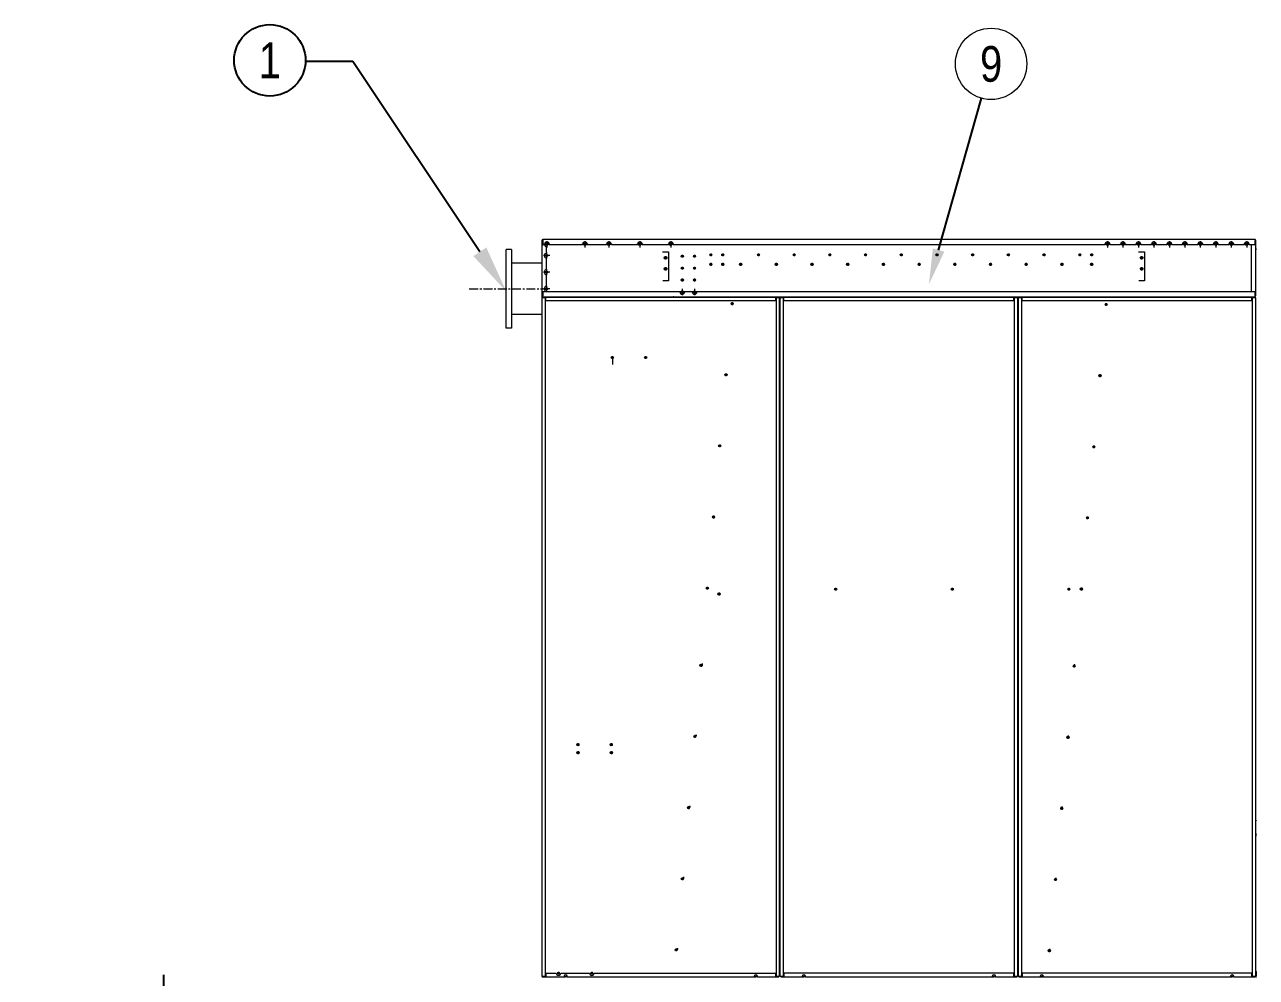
# Model space of a CAD drawing. Header units: millimetres. Extents: x 17202 to 48168, y 11732 to 33629.
# Drawn here: x 24987 to 30163, y 19816 to 23819 of the extents above; entities that cross this region are included whole.
import ezdxf
from ezdxf import colors
from ezdxf.entities.mleader import LeaderData, LeaderLine
from ezdxf.enums import TextEntityAlignment as Align
from ezdxf.math import Vec2, Vec3

# ---------------------------------------------------------------- set-up
doc = ezdxf.new("R2010")
doc.units = ezdxf.units.MM
doc.linetypes.add('CENTER', pattern=[2, 1.25, -0.25, 0.25, -0.25])
doc.linetypes.add('DASHDOT', pattern=[18.5, 12, -3, 0.5, -3])
for name, color, linetype in [('center', 1, 'CENTER'), ('냉각탑_dim', 1, 'Continuous'), ('냉각탑_text', 3, 'Continuous')]:
    doc.layers.add(name, color=color, linetype=linetype)
doc.styles.get("Standard").update_dxf_attribs({"font": 'arial.ttf'})
doc.dimstyles.new('1.40', dxfattribs={"dimscale": 20, "dimtxt": 1.5, "dimasz": 1, "dimexe": 0.5, "dimexo": 0.5, "dimgap": 0.5, "dimtad": 1, "dimdec": 0, "dimzin": 0, "dimdsep": 46, "dimtxsty": 'Standard', "dimcen": 0, "dimclrd": 2, "dimclre": 2, "dimclrt": 3, "dimadec": 0, "dimazin": 0, "dimtfac": 1, "dimtdec": 0, "dimtmove": 0, "dimatfit": 0, "dimfxl": 1, "dimtolj": 1, "dimtzin": 0, "dimlwd": -1, "dimlwe": -1, "dimarcsym": 0})

# ---------------------------------------------------------------- blocks, each defined once
blk = doc.blocks.new('*D203')
at = {"color": 2, "transparency": 16777216}
for p, q in [((25571.7, 19706.9), (25571.7, 19826.9)), ((23740.9, 19586.9), (25581.7, 19586.9)), ((25571.7, 19586.9), (25571.7, 19156.9)), ((24010.4, 19156.9), (25581.7, 19156.9)), ((25571.7, 19036.9), (25571.7, 18482.4))]:
    blk.add_line(p, q, dxfattribs=at)
for points in [[(25551.7, 19706.9), (25591.7, 19706.9), (25571.7, 19586.9)], [(25551.7, 19036.9), (25591.7, 19036.9), (25571.7, 19156.9)]]:
    blk.add_solid(points, dxfattribs=at)
at = {"layer": 'Defpoints', "color": 0, "transparency": 16777216}
for p in [(23640.9, 19586.9), (23910.4, 19156.9), (25571.7, 19156.9)]:
    blk.add_point(p, dxfattribs=at)
at = {"color": 3, "lineweight": 5, "transparency": 16777216, "insert": (25440.2, 18699.6), "char_height": 140, "attachment_point": 5, "rotation": 90}
blk.add_mtext('\\A1;430', dxfattribs=at)
blk = doc.blocks.new('1')
at = {"color": 7, "lineweight": 20, "ltscale": 0.4625}
for p, q in [((27160.5, 22912.6), (27160.5, 22894.1)), ((27162.5, 22894.1), (27162.5, 22912.6)), ((30158.5, 22912.6), (30158.5, 22894.1)), ((30160.5, 22894.1), (30160.5, 22912.6)), ((27160.5, 22698.1), (27160.5, 22679.6)), ((27162.5, 22679.6), (27162.5, 22698.1)), ((30158.5, 22698.1), (30158.5, 22679.6)), ((30160.5, 22679.6), (30160.5, 22698.1)), ((30162, 19840.6), (30162, 19822.1)), ((30162, 19840.6), (30162, 19822.1))]:
    blk.add_line(p, q, dxfattribs=at)
at = {"color": 7, "lineweight": 20, "ltscale": 0.05}
for p, q in [((27162.5, 22912.6), (27160.5, 22912.6)), ((30158.5, 22912.6), (30160.5, 22912.6)), ((27162.5, 22679.6), (27160.5, 22679.6)), ((27202.5, 22674.1), (27202.5, 22676.1)), ((27498.5, 22676.1), (27498.5, 22674.1)), ((27520.5, 22676.1), (27520.5, 22674.1)), ((27542.5, 22676.1), (27542.5, 22674.1)), ((27632.3, 22674.1), (27632.3, 22676.1)), ((27693.5, 22674.1), (27693.5, 22676.1)), ((27723.5, 22676.1), (27723.5, 22674.1)), ((27725.5, 22674.1), (27725.5, 22676.1)), ((27727.5, 22676.1), (27727.5, 22674.1)), ((27729.5, 22676.1), (27729.5, 22674.1)), ((27827, 22674.1), (27827, 22676.1)), ((27829, 22676.1), (27829, 22674.1)), ((29632.3, 22674.1), (29632.3, 22676.1)), ((30158.5, 22679.6), (30160.5, 22679.6)), ((27632.3, 19818.1), (27632.3, 19816.1)), ((29632.3, 19818.1), (29632.3, 19816.1))]:
    blk.add_line(p, q, dxfattribs=at)
at = {"color": 7, "lineweight": 20}
for p, q in [((27160.5, 22894.1), (27160.5, 22698.1)), ((30157, 22916.1), (27164, 22916.1)), ((27180.5, 22859.1), (27180.5, 22886.2)), ((27191.5, 22896.1), (27331.5, 22896.1)), ((27351.5, 22896.1), (27432.5, 22896.1)), ((27452.5, 22896.1), (27562.5, 22896.1)), ((27582.5, 22896.1), (27692.5, 22896.1)), ((27712.5, 22896.1), (29527, 22896.1)), ((29547, 22896.1), (29592, 22896.1)), ((29612, 22896.1), (29657, 22896.1)), ((29677, 22896.1), (29722, 22896.1)), ((29742, 22896.1), (29787, 22896.1)), ((29807, 22896.1), (29852, 22896.1)), ((29872, 22896.1), (29917, 22896.1)), ((29937, 22896.1), (29982, 22896.1)), ((30002, 22896.1), (30047, 22896.1)), ((30067, 22896.1), (30112, 22896.1)), ((30132, 22896.1), (30157, 22896.1)), ((30140.5, 22894.1), (30140.5, 22698.1)), ((30160.5, 22698.1), (30160.5, 22894.1)), ((27010.5, 22544.1), (27010.5, 22874.1)), ((27032.5, 22874.1), (27010.5, 22874.1)), ((27032.5, 22874.1), (27032.5, 22544.1)), ((27180.5, 22789.1), (27180.5, 22839.1)), ((27668.7, 22864.7), (27692.3, 22864.7)), ((27692.3, 22864.7), (27692.3, 22743.1)), ((29668.7, 22864.7), (29692.3, 22864.7)), ((29692.3, 22864.7), (29692.3, 22743.1)), ((27160.5, 22817.3), (27032.5, 22817.3)), ((27180.5, 22719.1), (27180.5, 22769.1)), ((27692.3, 22743.1), (27668.7, 22743.1)), ((29692.3, 22743.1), (29668.7, 22743.1)), ((27160.5, 22671), (27160.5, 19821.2)), ((27740.5, 22696.1), (27164, 22696.1)), ((27164, 22676.1), (30157, 22676.1)), ((27175.5, 19821.2), (27175.5, 22671)), ((27177.1, 22674.1), (28142.9, 22674.1)), ((27792, 22696.1), (27760.5, 22696.1)), ((30157, 22696.1), (27812, 22696.1)), ((28144.5, 22671), (28144.5, 19821.2)), ((28159.5, 19821.2), (28159.5, 22671)), ((28161, 22671), (28161, 19821.2)), ((28176, 19821.2), (28176, 22671)), ((28177.6, 22674.1), (29143.4, 22674.1)), ((29145, 22671), (29145, 19821.2)), ((29160, 19821.2), (29160, 22671)), ((29161.5, 22671), (29161.5, 19821.2)), ((29176.5, 19821.2), (29176.5, 22671)), ((29178.1, 22674.1), (30143.9, 22674.1)), ((30145.5, 22671), (30145.5, 19821.2)), ((30160.5, 19821.2), (30160.5, 22671)), ((28142.9, 22659.1), (27177.1, 22659.1)), ((29143.4, 22659.1), (28177.6, 22659.1)), ((30143.9, 22659.1), (29178.1, 22659.1)), ((27160.5, 22601), (27032.5, 22601)), ((27032.5, 22544.1), (27010.5, 22544.1)), ((27177.1, 19833.1), (27220.6, 19833.1)), ((27240.5, 19833.1), (27360.6, 19833.1)), ((27380.5, 19833.1), (28142.9, 19833.1)), ((29143.4, 19833.1), (28177.6, 19833.1)), ((30143.9, 19833.1), (29178.1, 19833.1)), ((27177.1, 19818.1), (27253.8, 19818.1)), ((27267.2, 19818.1), (28052.8, 19818.1)), ((28066.2, 19818.1), (28142.9, 19818.1)), ((28177.6, 19818.1), (28254.3, 19818.1)), ((28267.7, 19818.1), (29053.3, 19818.1)), ((29066.7, 19818.1), (29143.4, 19818.1)), ((29178.1, 19818.1), (29254.8, 19818.1)), ((29268.2, 19818.1), (30053.8, 19818.1)), ((30067.2, 19818.1), (30143.9, 19818.1))]:
    blk.add_line(p, q, dxfattribs=at)
at = {"color": 7, "lineweight": 20, "ltscale": 0.0875}
for p, q in [((27160.5, 22894.1), (27164, 22894.1)), ((27164, 22916.1), (27164, 22912.6)), ((30157, 22916.1), (30157, 22912.6)), ((30160.5, 22894.1), (30157, 22894.1)), ((27160.5, 22698.1), (27164, 22698.1)), ((27164, 22676.1), (27164, 22679.6)), ((30160.5, 22698.1), (30157, 22698.1)), ((30157, 22676.1), (30157, 22679.6))]:
    blk.add_line(p, q, dxfattribs=at)
at = {"color": 7, "lineweight": 20, "ltscale": 0.0375}
for p, q in [((27162.5, 22912.6), (27164, 22912.6)), ((30158.5, 22912.6), (30157, 22912.6)), ((27162.5, 22679.6), (27164, 22679.6)), ((27163.6, 22672.5), (27163.6, 22671)), ((28156.4, 22672.5), (28156.4, 22671)), ((28164.1, 22672.5), (28164.1, 22671)), ((29156.9, 22672.5), (29156.9, 22671)), ((29164.6, 22672.5), (29164.6, 22671)), ((30158.5, 22679.6), (30157, 22679.6)), ((30157.4, 22672.5), (30157.4, 22671)), ((28161, 21469.1), (28159.5, 21469.1)), ((29161.5, 21469.1), (29160, 21469.1)), ((28161, 21425.1), (28159.5, 21425.1)), ((28161, 21408.1), (28159.5, 21408.1)), ((29161.5, 21425.1), (29160, 21425.1)), ((29161.5, 21408.1), (29160, 21408.1)), ((27163.6, 19819.7), (27163.6, 19821.2)), ((28156.4, 19819.7), (28156.4, 19821.2)), ((28164.1, 19819.7), (28164.1, 19821.2)), ((29156.9, 19819.7), (29156.9, 19821.2)), ((29164.6, 19819.7), (29164.6, 19821.2)), ((30157.4, 19819.7), (30157.4, 19821.2))]:
    blk.add_line(p, q, dxfattribs=at)
at = {"color": 7, "lineweight": 20, "ltscale": 0.4125}
for p, q in [((27164, 22912.6), (27164, 22896.1)), ((30157, 22894.1), (30140.5, 22894.1)), ((30157, 22896.1), (30157, 22912.6)), ((27164, 22698.1), (27180.5, 22698.1)), ((27164, 22696.1), (27164, 22679.6)), ((30140.5, 22698.1), (30157, 22698.1)), ((30157, 22679.6), (30157, 22696.1))]:
    blk.add_line(p, q, dxfattribs=at)
at = {"color": 7, "lineweight": 20, "ltscale": 0.1875}
blk.add_line((27164, 22896.1), (27171.5, 22896.1), dxfattribs=at)
at = {"color": 7, "lineweight": 20, "ltscale": 0.192551}
blk.add_line((27171.7, 22894.1), (27164, 22894.1), dxfattribs=at)
at = {"color": 7, "linetype": 'DASHDOT', "lineweight": 20}
for p, q in [((27194.5, 22896.1), (27168.5, 22896.1)), ((27181.5, 22909.1), (27181.5, 22883.1)), ((27354.5, 22896.1), (27328.5, 22896.1)), ((27341.5, 22909.1), (27341.5, 22883.1)), ((27455.5, 22896.1), (27429.5, 22896.1)), ((27442.5, 22909.1), (27442.5, 22883.1)), ((27585.5, 22896.1), (27559.5, 22896.1)), ((27572.5, 22909.1), (27572.5, 22883.1)), ((27715.5, 22896.1), (27689.5, 22896.1)), ((27702.5, 22909.1), (27702.5, 22883.1)), ((29550, 22896.1), (29524, 22896.1)), ((29537, 22909.1), (29537, 22883.1)), ((29615, 22896.1), (29589, 22896.1)), ((29602, 22909.1), (29602, 22883.1)), ((29680, 22896.1), (29654, 22896.1)), ((29667, 22909.1), (29667, 22883.1)), ((29745, 22896.1), (29719, 22896.1)), ((29732, 22909.1), (29732, 22883.1)), ((29810, 22896.1), (29784, 22896.1)), ((29797, 22909.1), (29797, 22883.1)), ((29875, 22896.1), (29849, 22896.1)), ((29862, 22909.1), (29862, 22883.1)), ((29940, 22896.1), (29914, 22896.1)), ((29927, 22909.1), (29927, 22883.1)), ((30005, 22896.1), (29979, 22896.1)), ((29992, 22909.1), (29992, 22883.1)), ((30070, 22896.1), (30044, 22896.1)), ((30057, 22909.1), (30057, 22883.1)), ((30135, 22896.1), (30109, 22896.1)), ((30122, 22909.1), (30122, 22883.1)), ((27193.5, 22849.1), (27167.5, 22849.1)), ((27180.5, 22862.1), (27180.5, 22836.1)), ((27193.5, 22779.1), (27167.5, 22779.1)), ((27180.5, 22792.1), (27180.5, 22766.1)), ((27180.5, 22722.1), (27180.5, 22696.1)), ((27193.5, 22709.1), (27167.5, 22709.1)), ((27763.5, 22696.1), (27737.5, 22696.1)), ((27750.5, 22709.1), (27750.5, 22683.1)), ((27815, 22696.1), (27789, 22696.1)), ((27802, 22709.1), (27802, 22683.1))]:
    blk.add_line(p, q, dxfattribs=at)
at = {"color": 7, "linetype": 'DASHDOT', "lineweight": 20, "ltscale": 0.292499}
for p, q in [((27447.4, 22896.1), (27435.7, 22896.1)), ((27577.4, 22896.1), (27565.7, 22896.1)), ((27707.4, 22896.1), (27695.7, 22896.1)), ((27756.4, 22846.1), (27744.7, 22846.1)), ((27807.9, 22846.1), (27796.2, 22846.1)), ((27876.4, 22852.1), (27864.7, 22852.1)), ((27926.4, 22852.1), (27914.7, 22852.1)), ((28076.4, 22852.1), (28064.7, 22852.1)), ((28226.4, 22852.1), (28214.7, 22852.1)), ((28376.4, 22852.1), (28364.7, 22852.1)), ((28526.4, 22852.1), (28514.7, 22852.1)), ((28676.4, 22852.1), (28664.7, 22852.1)), ((28826.4, 22852.1), (28814.7, 22852.1)), ((28976.4, 22852.1), (28964.7, 22852.1)), ((29126.4, 22852.1), (29114.7, 22852.1)), ((27756.4, 22796.1), (27744.7, 22796.1)), ((27807.9, 22796.1), (27796.2, 22796.1)), ((27876.4, 22812.1), (27864.7, 22812.1)), ((27926.4, 22812.1), (27914.7, 22812.1)), ((28001.4, 22812.1), (27989.7, 22812.1)), ((28151.4, 22812.1), (28139.7, 22812.1)), ((28301.4, 22812.1), (28289.7, 22812.1)), ((28451.4, 22812.1), (28439.7, 22812.1)), ((28601.4, 22812.1), (28589.7, 22812.1)), ((28751.4, 22812.1), (28739.7, 22812.1)), ((28901.4, 22812.1), (28889.7, 22812.1)), ((29051.4, 22812.1), (29039.7, 22812.1)), ((27756.4, 22746.1), (27744.7, 22746.1)), ((27807.9, 22746.1), (27796.2, 22746.1)), ((27965.9, 22647.1), (27954.2, 22647.1)), ((27960.1, 22652.9), (27960.1, 22641.2)), ((29531.7, 22649.1), (29531.7, 22637.4)), ((27462.4, 22420.6), (27450.7, 22420.6)), ((27602.4, 22420.6), (27590.7, 22420.6)), ((27939.8, 22348.2), (27928.1, 22348.2)), ((27933.9, 22354.1), (27933.9, 22342.4)), ((29505.5, 22350.3), (29505.5, 22338.6)), ((27913.6, 22049.4), (27901.9, 22049.4)), ((29479.4, 22051.4), (29479.4, 22039.7)), ((27887.5, 21750.5), (27875.8, 21750.5)), ((29459.1, 21746.7), (29447.4, 21746.7)), ((29453.2, 21752.6), (29453.2, 21740.9)), ((27861.4, 21451.6), (27849.7, 21451.6)), ((27910.8, 21426.9), (27899.1, 21426.9)), ((27904.9, 21432.8), (27904.9, 21421.1)), ((28394.8, 21453.4), (28394.8, 21441.7)), ((28884.8, 21453.4), (28884.8, 21441.7)), ((29374.8, 21453.4), (29374.8, 21441.7)), ((29433, 21447.8), (29421.3, 21447.8)), ((29427.1, 21453.7), (29427.1, 21442)), ((27829.2, 21132.8), (27829.2, 21121.1)), ((27803, 20834), (27803, 20822.3)), ((29370.9, 20830.6), (29370.9, 20818.9)), ((27317.9, 20794.1), (27306.2, 20794.1)), ((27318.4, 20760.1), (27306.7, 20760.1)), ((27312, 20800), (27312, 20788.3)), ((27312.5, 20766), (27312.5, 20754.3)), ((27457.9, 20794.1), (27446.2, 20794.1)), ((27458.4, 20760.1), (27446.7, 20760.1)), ((27452, 20800), (27452, 20788.3)), ((27452.5, 20766), (27452.5, 20754.3)), ((27776.9, 20535.1), (27776.9, 20523.4)), ((29344.8, 20531.7), (29344.8, 20520)), ((29292.5, 19934), (29292.5, 19922.3)), ((27236.4, 19834.1), (27224.7, 19834.1)), ((27230.5, 19840), (27230.5, 19828.3)), ((27376.4, 19834.1), (27364.7, 19834.1)), ((27370.5, 19840), (27370.5, 19828.3))]:
    blk.add_line(p, q, dxfattribs=at)
at = {"color": 7, "linetype": 'DASHDOT', "lineweight": 20, "ltscale": 0.292505}
for p, q in [((27441.5, 22902), (27441.5, 22890.3)), ((27571.5, 22902), (27571.5, 22890.3)), ((27701.5, 22902), (27701.5, 22890.3)), ((27750.5, 22852), (27750.5, 22840.3)), ((27802, 22852), (27802, 22840.3)), ((27870.5, 22858), (27870.5, 22846.3)), ((27920.5, 22858), (27920.5, 22846.3)), ((28070.5, 22858), (28070.5, 22846.3)), ((28220.5, 22858), (28220.5, 22846.3)), ((28370.5, 22858), (28370.5, 22846.3)), ((28520.5, 22858), (28520.5, 22846.3)), ((28670.5, 22858), (28670.5, 22846.3)), ((28820.5, 22858), (28820.5, 22846.3)), ((28970.5, 22858), (28970.5, 22846.3)), ((29120.5, 22858), (29120.5, 22846.3)), ((29270.5, 22858), (29270.5, 22846.3)), ((29420.5, 22858), (29420.5, 22846.3)), ((29470.5, 22858), (29470.5, 22846.3)), ((27750.5, 22802), (27750.5, 22790.3)), ((27802, 22802), (27802, 22790.3)), ((27870.5, 22818), (27870.5, 22806.3)), ((27920.5, 22818), (27920.5, 22806.3)), ((27995.5, 22818), (27995.5, 22806.3)), ((28145.5, 22818), (28145.5, 22806.3)), ((28295.5, 22818), (28295.5, 22806.3)), ((28445.5, 22818), (28445.5, 22806.3)), ((28595.5, 22818), (28595.5, 22806.3)), ((28745.5, 22818), (28745.5, 22806.3)), ((28895.5, 22818), (28895.5, 22806.3)), ((29045.5, 22818), (29045.5, 22806.3)), ((29195.5, 22818), (29195.5, 22806.3)), ((29345.5, 22818), (29345.5, 22806.3)), ((29470.5, 22818), (29470.5, 22806.3)), ((27750.5, 22752), (27750.5, 22740.3)), ((27802, 22752), (27802, 22740.3)), ((27456.5, 22426.5), (27456.5, 22414.8)), ((27596.5, 22426.5), (27596.5, 22414.8)), ((27907.8, 22055.2), (27907.8, 22043.5)), ((27881.6, 21756.4), (27881.6, 21744.7)), ((27855.5, 21457.5), (27855.5, 21445.8)), ((27835, 21127), (27823.3, 21127)), ((27808.9, 20828.1), (27797.2, 20828.1)), ((27782.7, 20529.3), (27771, 20529.3)), ((27756.6, 20230.4), (27744.9, 20230.4)), ((27730.5, 19931.5), (27718.8, 19931.5))]:
    blk.add_line(p, q, dxfattribs=at)
at = {"color": 7, "lineweight": 20, "ltscale": 0.012499}
for p, q in [((30162.5, 22876.1), (30162, 22876.1)), ((30162.5, 22874.1), (30162, 22874.1))]:
    blk.add_line(p, q, dxfattribs=at)
at = {"color": 7, "lineweight": 20, "ltscale": 0.023431}
for p, q in [((27668.7, 22863.7), (27668.7, 22864.7)), ((29668.7, 22863.7), (29668.7, 22864.7))]:
    blk.add_line(p, q, dxfattribs=at)
at = {"color": 7, "linetype": 'DASHDOT', "lineweight": 20, "ltscale": 0.357501}
for p, q in [((27687.7, 22839.1), (27673.4, 22839.1)), ((27687.7, 22793.1), (27673.4, 22793.1))]:
    blk.add_line(p, q, dxfattribs=at)
at = {"color": 7, "linetype": 'DASHDOT', "lineweight": 20, "ltscale": 0.357495}
for p, q in [((27680.5, 22846.3), (27680.5, 22832)), ((29680.5, 22846.3), (29680.5, 22832)), ((27680.5, 22800.3), (27680.5, 22786)), ((29680.5, 22800.3), (29680.5, 22786))]:
    blk.add_line(p, q, dxfattribs=at)
at = {"color": 7, "linetype": 'DASHDOT', "lineweight": 20, "ltscale": 0.2925}
for p, q in [((29276.4, 22852.1), (29264.7, 22852.1)), ((29426.4, 22852.1), (29414.7, 22852.1)), ((29476.4, 22852.1), (29464.7, 22852.1)), ((29201.4, 22812.1), (29189.7, 22812.1)), ((29351.4, 22812.1), (29339.7, 22812.1)), ((29476.4, 22812.1), (29464.7, 22812.1)), ((29537.5, 22643.3), (29525.8, 22643.3)), ((29511.4, 22344.4), (29499.7, 22344.4)), ((29485.2, 22045.6), (29473.5, 22045.6)), ((29380.7, 21447.5), (29369, 21447.5)), ((29402.9, 21123.6), (29391.2, 21123.6)), ((29376.8, 20824.7), (29365.1, 20824.7)), ((29350.6, 20525.9), (29338.9, 20525.9)), ((27750.7, 20236.3), (27750.7, 20224.6)), ((29324.5, 20227), (29312.8, 20227)), ((29318.6, 20232.9), (29318.6, 20221.2)), ((27724.6, 19937.4), (27724.6, 19925.7)), ((29298.4, 19928.1), (29286.7, 19928.1))]:
    blk.add_line(p, q, dxfattribs=at)
at = {"color": 7, "linetype": 'DASHDOT', "lineweight": 20, "ltscale": 0.3575}
for p, q in [((29687.7, 22839.1), (29673.4, 22839.1)), ((29687.7, 22793.1), (29673.4, 22793.1))]:
    blk.add_line(p, q, dxfattribs=at)
at = {"color": 7, "lineweight": 20, "ltscale": 0.053766}
for p, q in [((27749.4, 22799), (27751.6, 22799)), ((27800.9, 22799), (27803.1, 22799))]:
    blk.add_line(p, q, dxfattribs=at)
at = {"color": 7, "lineweight": 20, "ltscale": 0.214999}
blk.add_line((27160.5, 22679.6), (27160.5, 22671), dxfattribs=at)
at = {"color": 7, "lineweight": 20, "ltscale": 0.0775}
for p, q in [((27160.5, 22671), (27163.6, 22671)), ((27177.1, 22674.1), (27177.1, 22671)), ((28142.9, 22674.1), (28142.9, 22671)), ((28159.5, 22671), (28156.4, 22671)), ((28161, 22671), (28164.1, 22671)), ((28177.6, 22674.1), (28177.6, 22671)), ((29143.4, 22674.1), (29143.4, 22671)), ((29160, 22671), (29156.9, 22671)), ((29161.5, 22671), (29164.6, 22671)), ((29178.1, 22674.1), (29178.1, 22671)), ((30143.9, 22674.1), (30143.9, 22671)), ((30160.5, 22671), (30157.4, 22671)), ((27160.5, 19821.2), (27163.6, 19821.2)), ((27163.6, 19818.1), (27163.6, 19821.2)), ((27177.1, 19818.1), (27177.1, 19821.2)), ((28142.9, 19818.1), (28142.9, 19821.2)), ((28159.5, 19821.2), (28156.4, 19821.2)), ((28161, 19821.2), (28164.1, 19821.2)), ((28177.6, 19818.1), (28177.6, 19821.2)), ((29143.4, 19818.1), (29143.4, 19821.2)), ((29160, 19821.2), (29156.9, 19821.2)), ((29161.5, 19821.2), (29164.6, 19821.2)), ((29178.1, 19818.1), (29178.1, 19821.2)), ((30143.9, 19818.1), (30143.9, 19821.2)), ((30160.5, 19821.2), (30157.4, 19821.2))]:
    blk.add_line(p, q, dxfattribs=at)
at = {"color": 7, "lineweight": 20, "ltscale": 0.3375}
for p, q in [((27177.1, 22674.1), (27163.6, 22674.1)), ((27163.6, 22672.5), (27177.1, 22672.5)), ((28156.4, 22674.1), (28142.9, 22674.1)), ((28142.9, 22672.5), (28156.4, 22672.5)), ((28177.6, 22674.1), (28164.1, 22674.1)), ((28164.1, 22672.5), (28177.6, 22672.5)), ((29156.9, 22674.1), (29143.4, 22674.1)), ((29143.4, 22672.5), (29156.9, 22672.5)), ((29178.1, 22674.1), (29164.6, 22674.1)), ((29164.6, 22672.5), (29178.1, 22672.5)), ((30157.4, 22674.1), (30143.9, 22674.1)), ((30143.9, 22672.5), (30157.4, 22672.5)), ((27177.1, 19819.7), (27163.6, 19819.7)), ((27163.6, 19818.1), (27177.1, 19818.1)), ((28156.4, 19819.7), (28142.9, 19819.7)), ((28142.9, 19818.1), (28156.4, 19818.1)), ((28177.6, 19819.7), (28164.1, 19819.7)), ((28164.1, 19818.1), (28177.6, 19818.1)), ((29156.9, 19819.7), (29143.4, 19819.7)), ((29143.4, 19818.1), (29156.9, 19818.1)), ((29178.1, 19819.7), (29164.6, 19819.7)), ((29164.6, 19818.1), (29178.1, 19818.1)), ((30157.4, 19819.7), (30143.9, 19819.7)), ((30143.9, 19818.1), (30157.4, 19818.1))]:
    blk.add_line(p, q, dxfattribs=at)
at = {"color": 7, "lineweight": 20, "ltscale": 0.04}
for p, q in [((27163.6, 22674.1), (27163.6, 22672.5)), ((28156.4, 22674.1), (28156.4, 22672.5)), ((28164.1, 22674.1), (28164.1, 22672.5)), ((29156.9, 22674.1), (29156.9, 22672.5)), ((29164.6, 22674.1), (29164.6, 22672.5)), ((30157.4, 22674.1), (30157.4, 22672.5)), ((27163.6, 19818.1), (27163.6, 19819.7)), ((27253.8, 19818.1), (27253.8, 19819.7)), ((27267.2, 19818.1), (27267.2, 19819.7)), ((28052.8, 19818.1), (28052.8, 19819.7)), ((28066.2, 19818.1), (28066.2, 19819.7)), ((28156.4, 19818.1), (28156.4, 19819.7)), ((28164.1, 19818.1), (28164.1, 19819.7)), ((28254.3, 19818.1), (28254.3, 19819.7)), ((28267.7, 19818.1), (28267.7, 19819.7)), ((29053.3, 19818.1), (29053.3, 19819.7)), ((29066.7, 19818.1), (29066.7, 19819.7)), ((29156.9, 19818.1), (29156.9, 19819.7)), ((29164.6, 19818.1), (29164.6, 19819.7)), ((29254.8, 19818.1), (29254.8, 19819.7)), ((29268.2, 19818.1), (29268.2, 19819.7)), ((30053.8, 19818.1), (30053.8, 19819.7)), ((30067.2, 19818.1), (30067.2, 19819.7)), ((30157.4, 19818.1), (30157.4, 19819.7))]:
    blk.add_line(p, q, dxfattribs=at)
at = {"color": 7, "lineweight": 20, "ltscale": 0.2975}
for p, q in [((27175.5, 22671), (27163.6, 22671)), ((27177.1, 22659.1), (27177.1, 22671)), ((28142.9, 22659.1), (28142.9, 22671)), ((28156.4, 22671), (28144.5, 22671)), ((28176, 22671), (28164.1, 22671)), ((28177.6, 22659.1), (28177.6, 22671)), ((29143.4, 22659.1), (29143.4, 22671)), ((29156.9, 22671), (29145, 22671)), ((29176.5, 22671), (29164.6, 22671)), ((29178.1, 22659.1), (29178.1, 22671)), ((30143.9, 22659.1), (30143.9, 22671)), ((30157.4, 22671), (30145.5, 22671)), ((27163.6, 19821.2), (27175.5, 19821.2)), ((27177.1, 19833.1), (27177.1, 19821.2)), ((28142.9, 19821.2), (28142.9, 19833.1)), ((28144.5, 19821.2), (28156.4, 19821.2)), ((28164.1, 19821.2), (28176, 19821.2)), ((28177.6, 19833.1), (28177.6, 19821.2)), ((29143.4, 19821.2), (29143.4, 19833.1)), ((29145, 19821.2), (29156.9, 19821.2)), ((29164.6, 19821.2), (29176.5, 19821.2)), ((29178.1, 19833.1), (29178.1, 19821.2)), ((30143.9, 19821.2), (30143.9, 19833.1)), ((30145.5, 19821.2), (30157.4, 19821.2))]:
    blk.add_line(p, q, dxfattribs=at)
at = {"color": 7, "lineweight": 20, "ltscale": 0.025}
blk.add_line((27180.5, 22698.1), (27180.5, 22699.1), dxfattribs=at)
at = {"color": 7, "lineweight": 20, "ltscale": 0.049997}
for p, q in [((27662.3, 22676.1), (27662.3, 22674.1)), ((29662.3, 22676.1), (29662.3, 22674.1))]:
    blk.add_line(p, q, dxfattribs=at)
at = {"color": 7, "lineweight": 20, "ltscale": 0.050191}
for p, q in [((27979.2, 22676.1), (27979.4, 22674.1)), ((27981.4, 22674.1), (27981.2, 22676.1)), ((27988.8, 22676.1), (27988.7, 22674.1)), ((28598.4, 22676.1), (28598.3, 22674.1)), ((28598.3, 22674.1), (28598.4, 22676.1)), ((28903.2, 22676.1), (28903.1, 22674.1)), ((28903.1, 22674.1), (28903.2, 22676.1)), ((27694.6, 19818.1), (27694.5, 19816.1)), ((27734.6, 19816.1), (27734.8, 19818.1)), ((27735.2, 19818.1), (27735, 19816.1)), ((27738.8, 19818.1), (27738.6, 19816.1)), ((28348.2, 19816.1), (28348.4, 19818.1)), ((28348.4, 19818.1), (28348.2, 19816.1)), ((28653, 19816.1), (28653.2, 19818.1)), ((28653.2, 19818.1), (28653, 19816.1)), ((29302.8, 19816.1), (29303, 19818.1))]:
    blk.add_line(p, q, dxfattribs=at)
at = {"color": 7, "lineweight": 20, "ltscale": 0.05019}
for p, q in [((29512.7, 22674.1), (29512.8, 22676.1)), ((29262.8, 19818.1), (29262.6, 19816.1))]:
    blk.add_line(p, q, dxfattribs=at)
at = {"color": 7, "lineweight": 20, "ltscale": 0.04994}
blk.add_line((29662.3, 22676.1), (29662.3, 22674.2), dxfattribs=at)
at = {"color": 7, "linetype": 'DASHDOT', "lineweight": 20, "ltscale": 0.195001}
for p, q in [((27964.1, 22646.9), (27956.3, 22646.9)), ((27960.2, 22650.8), (27960.2, 22643)), ((27456.6, 22424.3), (27456.6, 22416.5)), ((27600.5, 22420.4), (27592.7, 22420.4)), ((27596.6, 22424.3), (27596.6, 22416.5)), ((27937.9, 22348.1), (27930.1, 22348.1)), ((27934, 22352), (27934, 22344.2)), ((29507.8, 22344.4), (29500, 22344.4)), ((27911.8, 22049.2), (27904, 22049.2)), ((27907.9, 22053.1), (27907.9, 22045.3)), ((29481.6, 22045.6), (29473.8, 22045.6)), ((27885.6, 21750.4), (27877.8, 21750.4)), ((27881.7, 21754.3), (27881.7, 21746.5)), ((29451.6, 21750.6), (29451.6, 21742.8)), ((27859.5, 21451.5), (27851.7, 21451.5)), ((27855.6, 21455.4), (27855.6, 21447.6)), ((28888.8, 21447.1), (28881, 21447.1)), ((29425.5, 21451.7), (29425.5, 21443.9)), ((27829.2, 21131), (27829.2, 21123.2)), ((27837.5, 21130.7), (27829.7, 21130.7)), ((27833.6, 21134.6), (27833.6, 21126.8)), ((29397.4, 21131.5), (29397.4, 21123.7)), ((27811.3, 20831.8), (27803.5, 20831.8)), ((27807.4, 20835.7), (27807.4, 20827.9)), ((29371.3, 20832.6), (29371.3, 20824.8)), ((27316, 20794.2), (27308.2, 20794.2)), ((27316.1, 20760.3), (27308.3, 20760.3)), ((27312.1, 20798.1), (27312.1, 20790.3)), ((27455.9, 20794.2), (27448.1, 20794.2)), ((27456, 20760.3), (27448.2, 20760.3)), ((27452, 20798.1), (27452, 20790.3)), ((27785.2, 20533), (27777.4, 20533)), ((27781.3, 20536.9), (27781.3, 20529.1)), ((27759, 20234.1), (27751.2, 20234.1)), ((27732.9, 19935.3), (27725.1, 19935.3)), ((29292.8, 19936), (29292.8, 19928.2)), ((27374.4, 19834.1), (27366.6, 19834.1)), ((27370.5, 19838), (27370.5, 19830.2))]:
    blk.add_line(p, q, dxfattribs=at)
at = {"color": 7, "linetype": 'DASHDOT', "lineweight": 20, "ltscale": 0.195}
for p, q in [((29533.9, 22643.3), (29526.1, 22643.3)), ((29455.5, 21746.7), (29447.7, 21746.7)), ((29429.4, 21447.8), (29421.6, 21447.8)), ((29401, 21123.6), (29393.2, 21123.6)), ((29401.3, 21127.6), (29393.5, 21127.6)), ((29374.8, 20824.7), (29367, 20824.7)), ((29375.2, 20828.7), (29367.4, 20828.7)), ((29348.7, 20525.9), (29340.9, 20525.9)), ((29349, 20529.8), (29341.2, 20529.8)), ((27755.1, 20238), (27755.1, 20230.2)), ((29319, 20234.9), (29319, 20227.1)), ((27750.8, 20234.4), (27750.8, 20226.6)), ((29322.5, 20227), (29314.7, 20227)), ((29322.9, 20231), (29315.1, 20231)), ((29318.6, 20230.9), (29318.6, 20223.1)), ((27724.6, 19935.5), (27724.6, 19927.7)), ((27729, 19939.2), (27729, 19931.4)), ((29296.4, 19928.1), (29288.6, 19928.1)), ((29296.7, 19932.1), (29288.9, 19932.1)), ((29292.5, 19932), (29292.5, 19924.2))]:
    blk.add_line(p, q, dxfattribs=at)
at = {"color": 7, "linetype": 'DASHDOT', "lineweight": 20, "ltscale": 0.194995}
for p, q in [((29530, 22647.2), (29530, 22639.4)), ((27460.5, 22420.4), (27452.7, 22420.4)), ((29503.9, 22348.3), (29503.9, 22340.5)), ((29477.7, 22049.5), (29477.7, 22041.7)), ((28884.9, 21451), (28884.9, 21443.2)), ((27833.1, 21127.1), (27825.3, 21127.1)), ((27807, 20828.2), (27799.2, 20828.2)), ((27780.8, 20529.3), (27773, 20529.3)), ((27754.7, 20230.5), (27746.9, 20230.5)), ((27728.5, 19931.6), (27720.7, 19931.6))]:
    blk.add_line(p, q, dxfattribs=at)
at = {"color": 0, "lineweight": 20}
blk.add_line((27456.6, 22420.6), (27456.6, 22390.6), dxfattribs=at)
at = {"color": 7, "linetype": 'DASHDOT', "lineweight": 20, "ltscale": 0.292502}
for p, q in [((28400.7, 21447.5), (28389, 21447.5)), ((28890.7, 21447.5), (28879, 21447.5)), ((29397.1, 21129.4), (29397.1, 21117.7))]:
    blk.add_line(p, q, dxfattribs=at)
at = {"color": 7, "linetype": 'DASHDOT', "lineweight": 20, "ltscale": 0.194998}
for p, q in [((29397.1, 21127.5), (29397.1, 21119.7)), ((27803.1, 20832.1), (27803.1, 20824.3)), ((29370.9, 20828.6), (29370.9, 20820.8)), ((27312.2, 20764.2), (27312.2, 20756.4)), ((27452.1, 20764.2), (27452.1, 20756.4)), ((27776.9, 20533.2), (27776.9, 20525.4)), ((29344.8, 20529.8), (29344.8, 20522)), ((29345.1, 20533.7), (29345.1, 20525.9))]:
    blk.add_line(p, q, dxfattribs=at)
at = {"color": 7, "lineweight": 20, "ltscale": 0.077786}
blk.add_line((30162.5, 20476), (30160.5, 20473.6), dxfattribs=at)
at = {"color": 7, "lineweight": 20, "ltscale": 0.05349}
blk.add_line((30160.5, 20418.8), (30162.5, 20418), dxfattribs=at)
blk.add_line((30160.5, 20418.8), (30162.5, 20418), dxfattribs=at)
at = {"color": 7, "lineweight": 20, "ltscale": 0.039896}
blk.add_line((30162, 20412.9), (30160.5, 20413.4), dxfattribs=at)
at = {"color": 7, "lineweight": 20, "ltscale": 0.012708}
for p, q in [((30162, 20412.9), (30162.5, 20412.9)), ((30162, 19840.6), (30162.5, 19840.6)), ((30162.5, 19840.6), (30162, 19840.6))]:
    blk.add_line(p, q, dxfattribs=at)
at = {"color": 7, "lineweight": 20, "ltscale": 0.037293}
blk.add_line((30160.5, 19822.1), (30162, 19822.1), dxfattribs=at)
at = {"color": 7, "lineweight": 20, "ltscale": 0.037353}
blk.add_line((30162, 19822.1), (30160.5, 19822.1), dxfattribs=at)
at = {"color": 7, "lineweight": 20, "ltscale": 0.000294144}
blk.add_line((27163.6, 19818.1), (27163.6, 19818.1), dxfattribs=at)
at = {"color": 7, "lineweight": 20, "ltscale": 0.168029}
for p, q in [((27253.8, 19819.7), (27260.5, 19819.7)), ((27253.8, 19818.1), (27260.5, 19818.1)), ((27267.2, 19819.7), (27260.5, 19819.7)), ((27267.2, 19818.1), (27260.5, 19818.1)), ((28052.8, 19819.7), (28059.5, 19819.7)), ((28052.8, 19818.1), (28059.5, 19818.1)), ((28066.2, 19819.7), (28059.5, 19819.7)), ((28066.2, 19818.1), (28059.5, 19818.1)), ((28254.3, 19819.7), (28261, 19819.7)), ((28254.3, 19818.1), (28261, 19818.1)), ((28267.7, 19819.7), (28261, 19819.7)), ((28267.7, 19818.1), (28261, 19818.1)), ((29053.3, 19819.7), (29060, 19819.7)), ((29053.3, 19818.1), (29060, 19818.1)), ((29066.7, 19819.7), (29060, 19819.7)), ((29066.7, 19818.1), (29060, 19818.1)), ((29254.8, 19819.7), (29261.5, 19819.7)), ((29254.8, 19818.1), (29261.5, 19818.1)), ((29268.2, 19819.7), (29261.5, 19819.7)), ((29268.2, 19818.1), (29261.5, 19818.1)), ((30053.8, 19819.7), (30060.5, 19819.7)), ((30053.8, 19818.1), (30060.5, 19818.1)), ((30067.2, 19819.7), (30060.5, 19819.7)), ((30067.2, 19818.1), (30060.5, 19818.1))]:
    blk.add_line(p, q, dxfattribs=at)
at = {"color": 7, "lineweight": 20, "ltscale": 0.049942}
for p, q in [((27662.3, 19818.1), (27662.3, 19816.2)), ((29662.3, 19818.1), (29662.3, 19816.2))]:
    blk.add_line(p, q, dxfattribs=at)
at = {"color": 7, "lineweight": 20, "ltscale": 0.049995}
for p, q in [((27662.3, 19818.1), (27662.3, 19816.1)), ((29662.3, 19818.1), (29662.3, 19816.1))]:
    blk.add_line(p, q, dxfattribs=at)
at = {"color": 7, "lineweight": 20, "ltscale": 0.114792}
blk.add_line((30157.4, 19820.6), (30162, 19820.6), dxfattribs=at)
at = {"color": 7, "lineweight": 20, "ltscale": 0.114793}
blk.add_line((30162, 19818.6), (30157.4, 19818.6), dxfattribs=at)
at = {"color": 7, "lineweight": 20}
for centre, radius in [((27181.5, 22896.1), 4.5), ((27181.5, 22896.1), 3), ((27341.5, 22896.1), 4.5), ((27341.5, 22896.1), 3), ((27441.5, 22896.1), 4.5), ((27441.5, 22896.1), 3), ((27571.5, 22896.1), 4.5), ((27571.5, 22896.1), 3), ((27701.5, 22896.1), 4.5), ((27701.5, 22896.1), 3), ((29537, 22896.1), 4.5), ((29537, 22896.1), 3), ((29602, 22896.1), 4.5), ((29602, 22896.1), 3), ((29667, 22896.1), 4.5), ((29667, 22896.1), 3), ((29732, 22896.1), 4.5), ((29732, 22896.1), 3), ((29797, 22896.1), 4.5), ((29797, 22896.1), 3), ((29862, 22896.1), 4.5), ((29862, 22896.1), 3), ((29927, 22896.1), 4.5), ((29927, 22896.1), 3), ((29992, 22896.1), 4.5), ((29992, 22896.1), 3), ((30057, 22896.1), 4.5), ((30057, 22896.1), 3), ((30122, 22896.1), 4.5), ((30122, 22896.1), 3), ((27180.5, 22849.1), 4.5), ((27180.5, 22849.1), 3), ((27680.5, 22839.1), 5.5), ((27680.5, 22839.1), 4.5), ((27750.5, 22846.1), 4.5), ((27750.5, 22846.1), 3), ((27802, 22846.1), 4.5), ((27802, 22846.1), 3), ((27870.5, 22852.1), 4.5), ((27870.5, 22852.1), 3), ((27920.5, 22852.1), 4.5), ((27920.5, 22852.1), 3), ((28070.5, 22852.1), 4.5), ((28070.5, 22852.1), 3), ((28220.5, 22852.1), 4.5), ((28220.5, 22852.1), 3), ((28370.5, 22852.1), 4.5), ((28370.5, 22852.1), 3), ((28520.5, 22852.1), 4.5), ((28520.5, 22852.1), 3), ((28670.5, 22852.1), 4.5), ((28670.5, 22852.1), 3), ((28820.5, 22852.1), 4.5), ((28820.5, 22852.1), 3), ((28970.5, 22852.1), 4.5), ((28970.5, 22852.1), 3), ((29120.5, 22852.1), 4.5), ((29120.5, 22852.1), 3), ((29270.5, 22852.1), 4.5), ((29270.5, 22852.1), 3), ((29420.5, 22852.1), 4.5), ((29420.5, 22852.1), 3), ((29470.5, 22852.1), 4.5), ((29470.5, 22852.1), 3), ((29680.5, 22839.1), 5.5), ((29680.5, 22839.1), 4.5), ((27180.5, 22779.1), 4.5), ((27180.5, 22779.1), 3), ((27680.5, 22793.1), 5.5), ((27680.5, 22793.1), 4.5), ((27750.5, 22796.1), 4.5), ((27750.5, 22796.1), 3), ((27802, 22796.1), 4.5), ((27802, 22796.1), 3), ((27870.5, 22812.1), 4.5), ((27870.5, 22812.1), 3), ((27920.5, 22812.1), 4.5), ((27920.5, 22812.1), 3), ((27995.5, 22812.1), 4.5), ((27995.5, 22812.1), 3), ((28145.5, 22812.1), 4.5), ((28145.5, 22812.1), 3), ((28295.5, 22812.1), 4.5), ((28295.5, 22812.1), 3), ((28445.5, 22812.1), 4.5), ((28445.5, 22812.1), 3), ((28595.5, 22812.1), 4.5), ((28595.5, 22812.1), 3), ((28745.5, 22812.1), 4.5), ((28745.5, 22812.1), 3), ((28895.5, 22812.1), 4.5), ((28895.5, 22812.1), 3), ((29045.5, 22812.1), 4.5), ((29045.5, 22812.1), 3), ((29195.5, 22812.1), 4.5), ((29195.5, 22812.1), 3), ((29345.5, 22812.1), 4.5), ((29345.5, 22812.1), 3), ((29470.5, 22812.1), 4.5), ((29470.5, 22812.1), 3), ((29680.5, 22793.1), 5.5), ((29680.5, 22793.1), 4.5), ((27750.5, 22746.1), 4.5), ((27750.5, 22746.1), 3), ((27802, 22746.1), 4.5), ((27802, 22746.1), 3), ((27180.5, 22709.1), 4.5), ((27180.5, 22709.1), 3), ((27750.5, 22696.1), 4.5), ((27750.5, 22696.1), 3), ((27802, 22696.1), 4.5), ((27802, 22696.1), 3), ((27960.1, 22647.1), 4.5), ((27960.2, 22646.9), 3), ((29531.7, 22643.3), 4.5), ((27456.5, 22420.6), 4.5), ((27456.6, 22420.4), 3), ((27596.5, 22420.6), 4.5), ((27596.6, 22420.4), 3), ((27933.9, 22348.2), 4.5), ((27934, 22348.1), 3), ((29505.5, 22344.4), 4.5), ((27907.8, 22049.4), 4.5), ((27907.9, 22049.2), 3), ((29479.4, 22045.6), 4.5), ((27881.6, 21750.5), 4.5), ((27881.7, 21750.4), 3), ((29453.2, 21746.7), 4.5), ((27855.5, 21451.6), 4.5), ((27855.6, 21451.5), 3), ((27904.9, 21426.9), 4.5), ((28394.8, 21447.5), 4.5), ((28884.8, 21447.5), 4.5), ((28884.9, 21447.1), 3), ((29374.8, 21447.5), 4.5), ((29427.1, 21447.8), 4.5), ((27829.2, 21127), 4.5), ((27829.2, 21127.1), 3), ((29397.1, 21123.6), 4.5), ((27803, 20828.1), 4.5), ((27803.1, 20828.2), 3), ((29370.9, 20824.7), 4.5), ((27312, 20794.1), 4.5), ((27312.5, 20760.1), 4.5), ((27312.1, 20794.2), 3), ((27312.2, 20760.3), 3), ((27452, 20794.1), 4.5), ((27452.5, 20760.1), 4.5), ((27452, 20794.2), 3), ((27452.1, 20760.3), 3), ((27776.9, 20529.3), 4.5), ((27776.9, 20529.3), 3), ((29344.8, 20525.9), 4.5), ((27750.7, 20230.4), 4.5), ((27750.8, 20230.5), 3), ((29318.6, 20227), 4.5), ((27724.6, 19931.5), 4.5), ((27724.6, 19931.6), 3), ((29292.5, 19928.1), 4.5), ((27230.5, 19834.1), 4.5), ((27230.5, 19834.1), 3), ((27370.5, 19834.1), 4.5), ((27370.5, 19834.1), 3)]:
    blk.add_circle(centre, radius, dxfattribs=at)
for centre, radius, start, end in [((27164.1, 22912.6), 3.56, 91.0452, 178.9548), ((27164.1, 22912.6), 1.56, 92.3804, 177.6205), ((27181.5, 22896.1), 10, 0, 180), ((27181.5, 22896.1), 10, 191.537, 264.2608), ((27341.5, 22896.1), 10, 0, 180), ((27442.5, 22896.1), 10, 0, 180), ((27572.5, 22896.1), 10, 0, 180), ((27702.5, 22896.1), 10, 0, 180), ((29537, 22896.1), 10, 0, 180), ((29602, 22896.1), 10, 0, 180), ((29667, 22896.1), 10, 0, 180), ((29732, 22896.1), 10, 0, 180), ((29797, 22896.1), 10, 0, 180), ((29862, 22896.1), 10, 0, 180), ((29927, 22896.1), 10, 0, 180), ((29992, 22896.1), 10, 0, 180), ((30057, 22896.1), 10, 0, 180), ((30122, 22896.1), 10, 0, 180), ((30157, 22912.6), 3.5, 0, 90), ((30157, 22912.6), 1.5, 0, 90), ((30162, 22877.6), 1.5, 180, 270), ((30162, 22877.6), 3.5, 244.6225, 270), ((27180.5, 22849.1), 10, 90, 270), ((27180.5, 22779.1), 10, 90, 270), ((27180.5, 22709.1), 10, 90, 270), ((27708.5, 22674.1), 6, 160.5285, 180), ((27708.5, 22674.1), 4.5, 153.6122, 180), ((27708.5, 22674.1), 4.5, 360, 26.3878), ((27708.5, 22674.1), 6, 0, 19.4715), ((27750.5, 22696.1), 10, 180, 0), ((27802, 22696.1), 10, 180, 0), ((29530, 22643.3), 3, 210.7279, 150.2124), ((29503.9, 22344.4), 3, 210.7279, 150.2124), ((29477.7, 22045.6), 3, 210.7279, 150.2124), ((29451.6, 21746.7), 3, 210.7279, 150.2124), ((29425.5, 21447.8), 3, 210.7279, 150.2124), ((27833.6, 21130.7), 3, 200.5288, 239.4712), ((29397.4, 21127.6), 3, 186.3049, 343.766), ((29397.1, 21123.6), 3, 36.8103, 133.1897), ((27807.4, 20831.8), 3, 200.5288, 239.4712), ((29371.3, 20828.7), 3, 186.3049, 343.766), ((29370.9, 20824.7), 3, 36.8103, 133.1897), ((27781.3, 20533), 3, 200.5288, 239.4712), ((29345.1, 20529.8), 3, 186.3049, 343.766), ((29344.8, 20525.9), 3, 36.8103, 133.1897), ((27755.1, 20234.1), 3, 200.5288, 239.4712), ((29319, 20231), 3, 186.3049, 343.766), ((29318.6, 20227), 3, 36.8103, 133.1897), ((27729, 19935.3), 3, 200.5288, 239.4712), ((29292.8, 19932.1), 3, 186.3049, 343.766), ((29292.5, 19928.1), 3, 36.8103, 133.1897), ((27163.6, 19821.2), 3.1, 175, 270), ((27163.6, 19821.2), 1.5, 180, 270), ((27230.5, 19834.1), 10, 185.7392, 354.2608), ((27269.6, 19819.4), 16.1, 173.4757, 179.6789), ((27260.5, 19820), 7, 9.8709, 170.1291), ((27251.3, 19819.4), 16.2, 0.3311, 6.523), ((27370.5, 19834.1), 10, 185.7392, 354.2608), ((28068.7, 19819.4), 16.2, 173.4769, 179.6689), ((28059.5, 19820), 7, 9.8709, 170.1291), ((28050.3, 19819.4), 16.2, 0.3311, 6.523), ((28270.1, 19819.4), 16.1, 173.4757, 179.6789), ((28261, 19820), 7, 9.8709, 170.1291), ((28251.8, 19819.4), 16.2, 0.3311, 6.523), ((29069.2, 19819.4), 16.2, 173.4769, 179.6689), ((29060, 19820), 7, 9.8709, 170.1291), ((29050.8, 19819.4), 16.2, 0.3311, 6.523), ((29270.6, 19819.4), 16.1, 173.4757, 179.6789), ((29261.5, 19820), 7, 9.8709, 170.1291), ((29252.3, 19819.4), 16.2, 0.3311, 6.523), ((30069.7, 19819.4), 16.2, 173.4769, 179.6689), ((30060.5, 19820), 7, 9.8709, 170.1291), ((30051.3, 19819.4), 16.2, 0.3311, 6.523), ((27437.4, 19821.2), 3.1, 270, 270.2606), ((30162, 19822.1), 1.5, 270, 289.8069), ((30162, 19822.1), 3.5, 270, 278.3501)]:
    blk.add_arc(centre, radius, start, end, dxfattribs=at)
for points in [[(27253.5, 19820.1), (27253.5, 19820), (27253.6, 19819.9), (27253.6, 19819.8), (27253.7, 19819.7), (27253.8, 19819.7)], [(27267.5, 19820.1), (27267.5, 19820), (27267.4, 19819.9), (27267.4, 19819.8), (27267.3, 19819.7), (27267.2, 19819.7)], [(28052.5, 19820.1), (28052.5, 19820), (28052.6, 19819.9), (28052.6, 19819.8), (28052.7, 19819.7), (28052.8, 19819.7)], [(28066.5, 19820.1), (28066.5, 19820), (28066.4, 19819.9), (28066.4, 19819.8), (28066.3, 19819.7), (28066.2, 19819.7)], [(28254, 19820.1), (28254, 19820), (28254.1, 19819.9), (28254.1, 19819.8), (28254.2, 19819.7), (28254.3, 19819.7)], [(28268, 19820.1), (28268, 19820), (28267.9, 19819.9), (28267.9, 19819.8), (28267.8, 19819.7), (28267.7, 19819.7)], [(29053, 19820.1), (29053, 19820), (29053.1, 19819.9), (29053.1, 19819.8), (29053.2, 19819.7), (29053.3, 19819.7)], [(29067, 19820.1), (29067, 19820), (29066.9, 19819.9), (29066.9, 19819.8), (29066.8, 19819.7), (29066.7, 19819.7)], [(29254.5, 19820.1), (29254.5, 19820), (29254.6, 19819.9), (29254.6, 19819.8), (29254.7, 19819.7), (29254.8, 19819.7)], [(29268.5, 19820.1), (29268.5, 19820), (29268.4, 19819.9), (29268.4, 19819.8), (29268.3, 19819.7), (29268.2, 19819.7)], [(30053.5, 19820.1), (30053.5, 19820), (30053.6, 19819.9), (30053.6, 19819.8), (30053.7, 19819.7), (30053.8, 19819.7)], [(30067.5, 19820.1), (30067.5, 19820), (30067.4, 19819.9), (30067.4, 19819.8), (30067.3, 19819.7), (30067.2, 19819.7)]]:
    blk.add_open_spline(points, degree=5, dxfattribs=at)
for points in [[(27253.5, 19819.5), (27253.5, 19819.2), (27253.5, 19818.9), (27253.5, 19818.6), (27253.6, 19818.3), (27253.7, 19818.2), (27253.7, 19818.2), (27253.7, 19818.1), (27253.8, 19818.1)], [(27267.5, 19819.5), (27267.5, 19819.2), (27267.5, 19818.9), (27267.5, 19818.6), (27267.4, 19818.3), (27267.3, 19818.2), (27267.3, 19818.2), (27267.3, 19818.1), (27267.2, 19818.1)], [(28052.5, 19819.5), (28052.5, 19819.2), (28052.5, 19818.9), (28052.5, 19818.6), (28052.6, 19818.3), (28052.7, 19818.2), (28052.7, 19818.2), (28052.7, 19818.1), (28052.8, 19818.1)], [(28066.5, 19819.5), (28066.5, 19819.2), (28066.5, 19818.9), (28066.5, 19818.6), (28066.4, 19818.3), (28066.3, 19818.2), (28066.3, 19818.2), (28066.3, 19818.1), (28066.2, 19818.1)], [(28254, 19819.5), (28254, 19819.2), (28254, 19818.9), (28254, 19818.6), (28254.1, 19818.3), (28254.2, 19818.2), (28254.2, 19818.2), (28254.2, 19818.1), (28254.3, 19818.1)], [(28268, 19819.5), (28268, 19819.2), (28268, 19818.9), (28268, 19818.6), (28267.9, 19818.3), (28267.8, 19818.2), (28267.8, 19818.2), (28267.8, 19818.1), (28267.7, 19818.1)], [(29053, 19819.5), (29053, 19819.2), (29053, 19818.9), (29053, 19818.6), (29053.1, 19818.3), (29053.2, 19818.2), (29053.2, 19818.2), (29053.2, 19818.1), (29053.3, 19818.1)], [(29067, 19819.5), (29067, 19819.2), (29067, 19818.9), (29067, 19818.6), (29066.9, 19818.3), (29066.8, 19818.2), (29066.8, 19818.2), (29066.8, 19818.1), (29066.7, 19818.1)], [(29254.5, 19819.5), (29254.5, 19819.2), (29254.5, 19818.9), (29254.5, 19818.6), (29254.6, 19818.3), (29254.7, 19818.2), (29254.7, 19818.2), (29254.7, 19818.1), (29254.8, 19818.1)], [(29268.5, 19819.5), (29268.5, 19819.2), (29268.5, 19818.9), (29268.5, 19818.6), (29268.4, 19818.3), (29268.3, 19818.2), (29268.3, 19818.2), (29268.3, 19818.1), (29268.2, 19818.1)], [(30053.5, 19819.5), (30053.5, 19819.2), (30053.5, 19818.9), (30053.5, 19818.6), (30053.6, 19818.3), (30053.7, 19818.2), (30053.7, 19818.2), (30053.7, 19818.1), (30053.8, 19818.1)], [(30067.5, 19819.5), (30067.5, 19819.2), (30067.5, 19818.9), (30067.5, 19818.6), (30067.4, 19818.3), (30067.3, 19818.2), (30067.3, 19818.2), (30067.3, 19818.1), (30067.2, 19818.1)]]:
    blk.add_open_spline(points, degree=5, knots=[0, 0, 0, 0, 0, 0, 3.570616, 3.570616, 3.570616, 4.974883, 4.974883, 4.974883, 4.974883, 4.974883, 4.974883], dxfattribs=at)
at = {"layer": 'center', "lineweight": 20, "ltscale": 30}
blk.add_line((26855.3, 22709.1), (27165.7, 22709.1), dxfattribs=at)
at = {"layer": '냉각탑_dim', "lineweight": 20}
blk.add_solid([(28851.4, 22865.2), (28786.6, 22727.6), (28803.3, 22878.8)], dxfattribs=at)

msp = doc.modelspace()

# ---------------------------------------------------------------- linework, layer by layer
at = {"layer": '냉각탑_dim', "linetype": 'ByBlock'}
msp.add_lwpolyline([(28827.3, 22872), (29007.4, 23510.1)], dxfattribs=at)
at = {"layer": '냉각탑_dim', "linetype": 'ByBlock', "lineweight": -3}
msp.add_circle((26017.5, 23669.3), 150, dxfattribs=at)
at = {"layer": '냉각탑_dim', "linetype": 'ByBlock', "lineweight": 20}
msp.add_circle((29048.1, 23654.4), 150, dxfattribs=at)

# ---------------------------------------------------------------- block references
msp.add_blockref('1', (0, 0))

# ---------------------------------------------------------------- texts
at = {"layer": '냉각탑_text', "width": 0.8}
msp.add_text('1', height=150, dxfattribs=at).set_placement((26017.5, 23669.3), align=Align.MIDDLE_CENTER)
at = {"layer": '냉각탑_text', "lineweight": 20, "width": 0.8}
msp.add_text('9', height=150, dxfattribs=at).set_placement((29048.1, 23654.4), align=Align.MIDDLE_CENTER)

# ---------------------------------------------------------------- dimensions: what is measured, and where the dimension line sits
at = {"lineweight": 5}
dim = msp.add_linear_dim(base=(25571.7, 19156.9), p1=(23640.9, 19586.9), p2=(23910.4, 19156.9), angle=90, dimstyle='1.40', override={"dimtxt": 7, "dimasz": 6, "dimexo": 5, "dimgap": 3}, dxfattribs=at)
dim.commit()
dim.dimension.update_dxf_attribs({"geometry": '*D203', "text_midpoint": (25440.2, 18699.6)})

# ---------------------------------------------------------------- leaders
at = {"layer": '냉각탑_dim', "lineweight": -3}
ml = msp.add_multileader_mtext('Standard', dxfattribs=at)
ml.set_content('')
ml.set_leader_properties(color=256)
ml.build(insert=Vec2(0, 0))
ml.multileader.update_dxf_attribs({"text_right_attachment_type": 6, "dogleg_length": 5, "arrow_head_size": 199.5, "scale": 30})
ctx = ml.context
ctx.base_point, ctx.scale, ctx.char_height, ctx.arrow_head_size, ctx.landing_gap_size, ctx.plane_origin = Vec3(26167.4, 23664.6), 30, 7.18, 199.5, 3.59, Vec3(26759.3, 23322.8)
ctx.right_attachment, ctx.text_align_type = 6, 2
notes = []
notes.append((ctx, [(0, (1, 1, 0), (26366.9, 23664.6), (-1, 0), 199.5, [(0, [(27010.5, 22698.9)], 0, [])])]))
ctx.mtext, ml.multileader.dxf.content_type = None, 0
for ctx, leaders in notes:
    for number, flags, end, landing, length, lines in leaders:
        leader = LeaderData()
        leader.index, (leader.has_last_leader_line, leader.has_dogleg_vector, leader.attachment_direction) = number, flags
        leader.last_leader_point, leader.dogleg_vector, leader.dogleg_length = Vec3(end), Vec3(landing), length
        for number, points, colour, breaks in lines:
            line = LeaderLine()
            line.index, line.vertices, line.color, line.breaks = number, Vec3.list(points), colors.encode_raw_color(colour), breaks
            leader.lines.append(line)
        ctx.leaders.append(leader)

doc.saveas('drawing.dxf')
